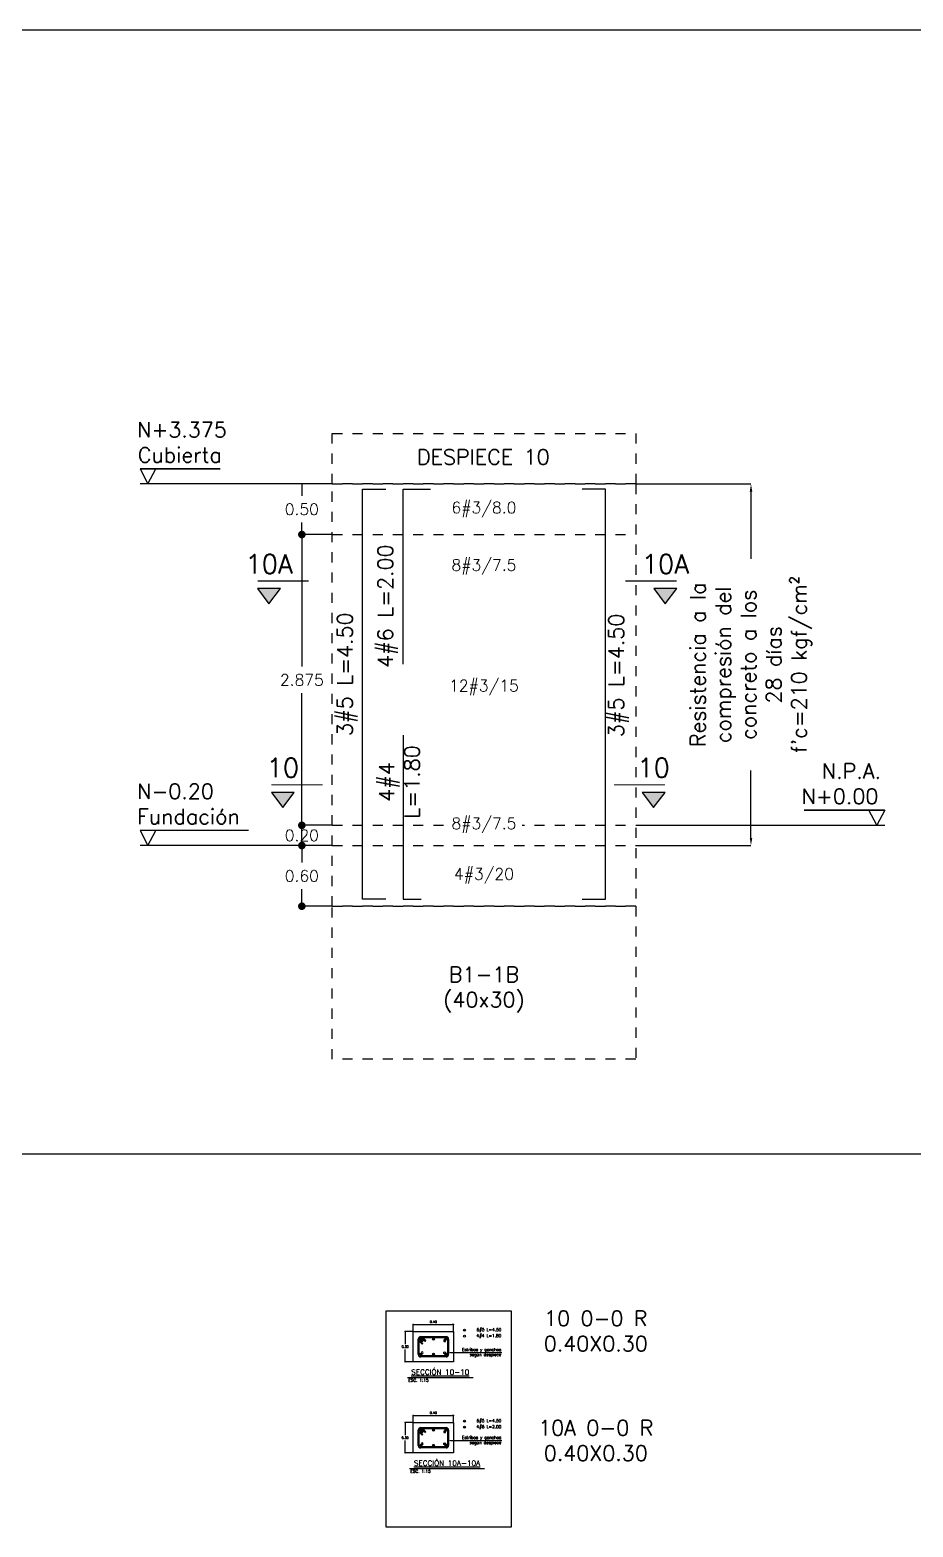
# Model space of a CAD drawing. Header units: millimetres. Extents: x -103 to 209, y -46 to 105.
# Drawn here: x 100.41 to 109.14, y -30.94 to -16.13 of the extents above; entities that cross this region are included whole.
import ezdxf
from ezdxf import colors
from ezdxf.entities.mleader import LeaderData, LeaderLine
from ezdxf.enums import TextEntityAlignment as Align
from ezdxf.math import Vec2, Vec3

# ---------------------------------------------------------------- set-up
doc = ezdxf.new("R2010")
doc.units = ezdxf.units.MM
doc.header["$LTSCALE"] = 0.01
doc.header["$PDMODE"] = 3
doc.linetypes.add('DASHED2', pattern=[0.375, 0.25, -0.125])
for name, color, linetype in [('FC_BORDE COLUMNA', 6, 'DASHED2'), ('FC_BORDES', 4, 'Continuous'), ('FC_COTAS', 1, 'Continuous'), ('FC_COTAS @ 15', 1, 'Continuous'), ('FC_COTAS @ 75', 1, 'Continuous'), ('FC_ESTRIBOS', 3, 'Continuous'), ('FC_PROYECCION', 6, 'DASHED2'), ('FC_R-100', 12, 'Continuous'), ('FC_R-140', 2, 'Continuous'), ('FC_R-200', 5, 'Continuous'), ('FC_R-60 @ 75', 11, 'Continuous'), ('FC_R-80', 11, 'Continuous'), ('FC_R-80 @ 15', 11, 'Continuous'), ('FC_REFUERZO', 5, 'Continuous'), ('FC_REFUERZO 2', 1, 'Continuous')]:
    doc.layers.add(name, color=color, linetype=linetype)
for name, color, linetype, plot in [('FC_CAJON COLUMNAS', 230, 'Continuous', False), ('FC_HOJA', 230, 'Continuous', False), ('FC_TEXTO NO IMPRIMIR @ 75', 252, 'Continuous', False)]:
    doc.layers.add(name, color=color, linetype=linetype, plot=plot)
doc.styles.add('FC_TEXT', font='romans.shx', dxfattribs={"height": 0.002})
doc.styles.add('FC_TEXT1', font='romans.shx')
doc.styles.add('REG', font='ROMANS')
doc.styles.add('ROMANS', font='romans.shx', dxfattribs={"height": 0.1})
doc.dimstyles.new('FC_COTAS', dxfattribs={"dimtxt": 0.0015, "dimasz": 0.001, "dimexe": 0, "dimexo": 0, "dimgap": 0.001, "dimtad": 1, "dimtih": 1, "dimtoh": 1, "dimzin": 0, "dimdsep": 46, "dimtxsty": 'FC_TEXT1', "dimblk": 'DOT', "dimcen": 0.09, "dimclrd": 256, "dimclre": 256, "dimclrt": 256, "dimadec": 0, "dimazin": 0, "dimtfac": 1, "dimtix": 1, "dimtmove": 2, "dimatfit": 3, "dimfxl": 1.002, "dimtolj": 1, "dimtzin": 0, "dimlwd": -1, "dimarcsym": 0})

# ---------------------------------------------------------------- blocks, each defined once
blk = doc.blocks.new('_Dot')
at = {"color": 0, "linetype": 'ByBlock', "lineweight": -2}
blk.add_line((-0.5, 0), (-1, 0), dxfattribs=at)
at = {"color": 0, "linetype": 'ByBlock', "const_width": 0.5}
blk.add_lwpolyline([(-0.25, 0, 1), (0.25, 0, 1)], format="xyb", close=True, dxfattribs=at)
blk = doc.blocks.new('*D113')
at = {"layer": 'Defpoints', "color": 0, "ltscale": 0.9, "transparency": 16777216}
for p in [(103.096, -21.122), (103.396, -21.122), (103.396, -23.997)]:
    blk.add_point(p, dxfattribs=at)
at = {"layer": 'FC_COTAS', "lineweight": -2, "ltscale": 0.9, "transparency": 16777216}
for p, q in [((103.396, -21.122), (103.096, -21.122)), ((103.396, -23.997), (103.096, -23.997))]:
    blk.add_line(p, q, dxfattribs=at)
at = {"layer": 'FC_COTAS', "ltscale": 0.9, "transparency": 16777216}
for p, q in [((103.096, -21.197), (103.096, -22.428)), ((103.096, -23.922), (103.096, -22.691))]:
    blk.add_line(p, q, dxfattribs=at)
at = {"layer": 'FC_COTAS', "ltscale": 0.9, "transparency": 16777216, "xscale": 0.075, "yscale": 0.075, "zscale": 0.075}
for p, rotation in [((103.096, -21.122), 90), ((103.096, -23.997), 270)]:
    blk.add_blockref('_Dot', p, dxfattribs=dict(at, rotation=rotation))
at = {"layer": 'FC_COTAS', "ltscale": 0.9, "transparency": 16777216, "insert": (103.096, -22.56), "char_height": 0.1125, "attachment_point": 5, "style": 'FC_TEXT1'}
blk.add_mtext('\\A1;2.875', dxfattribs=at)
blk = doc.blocks.new('*D114')
at = {"layer": 'Defpoints', "color": 0, "ltscale": 0.9, "transparency": 16777216}
for p in [(103.096, -20.622), (103.396, -20.622), (103.396, -21.122)]:
    blk.add_point(p, dxfattribs=at)
at = {"layer": 'FC_COTAS', "lineweight": -2, "ltscale": 0.9, "transparency": 16777216}
for p, q in [((103.396, -20.622), (103.096, -20.622)), ((103.396, -21.122), (103.096, -21.122))]:
    blk.add_line(p, q, dxfattribs=at)
at = {"layer": 'FC_COTAS', "ltscale": 0.9, "transparency": 16777216}
for p, q in [((103.096, -20.622), (103.096, -20.741)), ((103.096, -21.122), (103.096, -21.003))]:
    blk.add_line(p, q, dxfattribs=at)
at = {"layer": 'FC_COTAS', "ltscale": 0.9, "transparency": 16777216, "insert": (103.096, -20.872), "char_height": 0.1125, "attachment_point": 5, "style": 'FC_TEXT1'}
blk.add_mtext('\\A1;0.50', dxfattribs=at)
blk = doc.blocks.new('*D115')
at = {"layer": 'Defpoints', "color": 0, "ltscale": 0.9, "transparency": 16777216}
for p in [(103.396, -24.197), (103.096, -24.797), (103.396, -24.797)]:
    blk.add_point(p, dxfattribs=at)
at = {"layer": 'FC_COTAS', "lineweight": -2, "ltscale": 0.9, "transparency": 16777216}
for p, q in [((103.396, -24.197), (103.096, -24.197)), ((103.396, -24.797), (103.096, -24.797))]:
    blk.add_line(p, q, dxfattribs=at)
at = {"layer": 'FC_COTAS', "ltscale": 0.9, "transparency": 16777216}
for p, q in [((103.096, -24.272), (103.096, -24.366)), ((103.096, -24.722), (103.096, -24.629))]:
    blk.add_line(p, q, dxfattribs=at)
at = {"layer": 'FC_COTAS', "ltscale": 0.9, "transparency": 16777216, "xscale": 0.075, "yscale": 0.075, "zscale": 0.075}
for p, rotation in [((103.096, -24.197), 90), ((103.096, -24.797), 270)]:
    blk.add_blockref('_Dot', p, dxfattribs=dict(at, rotation=rotation))
at = {"layer": 'FC_COTAS', "ltscale": 0.9, "transparency": 16777216, "insert": (103.096, -24.497), "char_height": 0.1125, "attachment_point": 5, "style": 'FC_TEXT1'}
blk.add_mtext('\\A1;0.60', dxfattribs=at)
blk = doc.blocks.new('*U26')
at = {"ltscale": 0.9, "const_width": 0.0002}
blk.add_lwpolyline([(-0.01473, 0.002), (-0.02533, 0.002)], dxfattribs=at)
at = {"ltscale": 0.9}
blk.add_lwpolyline([(-0.02429, 0), (-0.02325, 0.002), (-0.02533, 0.002)], close=True, dxfattribs=at)
blk.add_lwpolyline([(0, 0), (-0.02533, 0)], dxfattribs=at)
at = {"layer": 'FC_R-80', "lineweight": 25, "style": 'FC_TEXT1'}
blk.add_attdef('N+00.00_001', (-0.02571, 0.00282), '', height=0.002, dxfattribs=at)
blk = doc.blocks.new('*U27')
at = {"ltscale": 0.9, "const_width": 0.0002}
blk.add_lwpolyline([(-0.01103, 0.002), (-0.02533, 0.002)], dxfattribs=at)
at = {"ltscale": 0.9}
blk.add_lwpolyline([(-0.02429, 0), (-0.02325, 0.002), (-0.02533, 0.002)], close=True, dxfattribs=at)
blk.add_lwpolyline([(0, 0), (-0.02533, 0)], dxfattribs=at)
at = {"layer": 'FC_R-80', "lineweight": 25, "style": 'FC_TEXT1'}
blk.add_attdef('N+00.00_001', (-0.02571, 0.00282), '', height=0.002, dxfattribs=at)
blk = doc.blocks.new('*D134')
at = {"layer": 'Defpoints', "color": 0, "ltscale": 0.6, "transparency": 16777216}
for p in [(106.396, -20.622), (107.536, -20.622), (106.396, -24.197)]:
    blk.add_point(p, dxfattribs=at)
at = {"layer": 'FC_COTAS', "lineweight": -2, "ltscale": 0.6, "transparency": 16777216}
for p, q in [((106.396, -20.622), (107.536, -20.622)), ((106.396, -24.197), (107.536, -24.197))]:
    blk.add_line(p, q, dxfattribs=at)
at = {"layer": 'FC_COTAS', "ltscale": 0.6, "transparency": 16777216}
for p, q in [((107.536, -20.697), (107.536, -21.363)), ((107.536, -24.122), (107.536, -23.456))]:
    blk.add_line(p, q, dxfattribs=at)
for points in [[(107.524, -20.697), (107.549, -20.697), (107.536, -20.622)], [(107.524, -24.122), (107.549, -24.122), (107.536, -24.197)]]:
    blk.add_solid(points, dxfattribs=at)
at = {"layer": 'FC_COTAS', "ltscale": 0.6, "transparency": 16777216, "insert": (107.536, -22.41), "char_height": 0.1125, "width": 1.94398, "attachment_point": 5, "rotation": 90, "style": 'FC_TEXT1'}
blk.add_mtext("\\A1;{\\H1.33333x;\\C11;Resistencia a la compresión del concreto a los 28 días\\Pf'c=210 kgf/cm²\\C256; }", dxfattribs=at)
blk = doc.blocks.new('*U22')
h = blk.add_hatch(color=256)
h.dxf.hatch_style = 1
h.paths.add_polyline_path([(-0.02307, -0.0055), (-0.02607, -0.0055), (-0.02457, -0.0075)])
h.paths.add_polyline_path([(0.0258, -0.0055), (0.0228, -0.0055), (0.0243, -0.0075)])
at = {"const_width": 0.00015}
for points in [[(-0.02607, -0.0045), (-0.01932, -0.0045)], [(0.0258, -0.0045), (0.01906, -0.0045)]]:
    blk.add_lwpolyline(points, dxfattribs=at)
for points in [[(-0.02307, -0.0055), (-0.02607, -0.0055), (-0.02457, -0.0075)], [(0.0258, -0.0055), (0.0228, -0.0055), (0.0243, -0.0075)]]:
    blk.add_lwpolyline(points, close=True)
at = {"layer": 'FC_R-140', "style": 'FC_TEXT1'}
for tag, p in [('X', (-0.02457, -0.00225)), ("X'", (0.0243, -0.00225))]:
    blk.add_attdef(tag, text='', height=0.0025, dxfattribs=at).set_placement(p, align=Align.MIDDLE_CENTER)
blk = doc.blocks.new('*D116')
at = {"layer": 'Defpoints', "color": 0, "ltscale": 0.9, "transparency": 16777216}
for p in [(103.096, -23.997), (103.396, -23.997), (103.396, -24.197)]:
    blk.add_point(p, dxfattribs=at)
at = {"layer": 'FC_COTAS', "lineweight": -2, "ltscale": 0.9, "transparency": 16777216}
for p, q in [((103.396, -23.997), (103.096, -23.997)), ((103.396, -24.197), (103.096, -24.197))]:
    blk.add_line(p, q, dxfattribs=at)
at = {"layer": 'FC_COTAS', "ltscale": 0.9, "transparency": 16777216}
blk.add_line((103.096, -24.197), (103.096, -23.997), dxfattribs=at)
at = {"layer": 'FC_COTAS', "ltscale": 0.9, "transparency": 16777216, "insert": (103.096, -24.097), "char_height": 0.1125, "attachment_point": 5, "style": 'FC_TEXT1'}
blk.add_mtext('\\A1;0.20', dxfattribs=at)
blk = doc.blocks.new('*U28')
at = {"ltscale": 0.9, "const_width": 0.0002}
blk.add_lwpolyline([(0.02219, 0.002), (0.03283, 0.002)], dxfattribs=at)
at = {"ltscale": 0.9}
blk.add_lwpolyline([(0.03179, 0), (0.03075, 0.002), (0.03283, 0.002)], close=True, dxfattribs=at)
blk.add_lwpolyline([(0, 0), (0.03283, 0)], dxfattribs=at)
at = {"layer": 'FC_R-80', "lineweight": 25, "style": 'FC_TEXT1'}
blk.add_attdef('N+00.00_001', (0.01997, 0.00282), '', height=0.002, dxfattribs=at)
blk = doc.blocks.new('*U133')
h = blk.add_hatch(color=256)
h.dxf.hatch_style = 1
h.paths.add_polyline_path([(-0.0249, -0.0055), (-0.0279, -0.0055), (-0.0264, -0.0075)])
h.paths.add_polyline_path([(0.02734, -0.0055), (0.02434, -0.0055), (0.02584, -0.0075)])
at = {"const_width": 0.00015}
for points in [[(-0.0279, -0.0045), (-0.02115, -0.0045)], [(0.02734, -0.0045), (0.02059, -0.0045)]]:
    blk.add_lwpolyline(points, dxfattribs=at)
for points in [[(-0.0249, -0.0055), (-0.0279, -0.0055), (-0.0264, -0.0075)], [(0.02734, -0.0055), (0.02434, -0.0055), (0.02584, -0.0075)]]:
    blk.add_lwpolyline(points, close=True)
at = {"layer": 'FC_R-140', "style": 'FC_TEXT1'}
for tag, p in [('X', (-0.0264, -0.00225)), ("X'", (0.02584, -0.00225))]:
    blk.add_attdef(tag, text='', height=0.0025, dxfattribs=at).set_placement(p, align=Align.MIDDLE_CENTER)
blk = doc.blocks.new('*U121')
at = {"layer": 'FC_ESTRIBOS'}
for p, q in [((-0.125, 0), (0.125, 0)), ((-0.15, -0.175), (-0.15, -0.025)), ((0.15, -0.025), (0.15, -0.175)), ((0.125, -0.2), (-0.125, -0.2))]:
    blk.add_line(p, q, dxfattribs=at)
blk.add_lwpolyline([(-0.138, -0.034, -0.595586), (-0.125, -0.01), (0.125, -0.01, -0.414214), (0.14, -0.025), (0.14, -0.175, -0.414214), (0.125, -0.19), (-0.125, -0.19, -0.414214), (-0.14, -0.175), (-0.14, -0.045)], format="xyb", dxfattribs=at)
for points in [[(-0.14, -0.045), (-0.111, -0.076), (-0.104, -0.069), (-0.138, -0.034)], [(-0.118, -0.01), (-0.082, -0.047), (-0.075, -0.04), (-0.105, -0.01)]]:
    blk.add_lwpolyline(points, dxfattribs=at)
for centre, start, end in [((0.125, -0.025), 360, 90), ((-0.125, -0.025), 90, 231.6004), ((-0.125, -0.175), 180, 270), ((0.125, -0.175), 270, 360)]:
    blk.add_arc(centre, 0.0253, start, end, dxfattribs=at)
blk = doc.blocks.new('*U15')
h = blk.add_hatch(color=256)
h.dxf.hatch_style = 1
edge = h.paths.add_edge_path()
edge.add_arc((0, 0), 0.0119, 0, 360, ccw=False)
blk.add_circle((0, 0), 0.0119)
blk = doc.blocks.new('*U146')
at = {"layer": 'FC_R-200', "color": 4, "ltscale": 1.5}
blk.add_lwpolyline([(-0.0216, 0), (0.0216, 0)], dxfattribs=at)
at = {"layer": 'FC_R-200', "ltscale": 1.5, "style": 'FC_TEXT1'}
blk.add_attdef('%%UTÍTULO', text='', height=0.0035, dxfattribs=at).set_placement((0, 0.00366), align=Align.MIDDLE_CENTER)
at = {"layer": 'FC_R-80', "ltscale": 1.5, "style": 'FC_TEXT1'}
blk.add_attdef('ESCALA', text='', height=0.002, dxfattribs=at).set_placement((-0.02107, -0.0017), align=Align.MIDDLE_LEFT)
blk = doc.blocks.new('*D117')
at = {"layer": 'Defpoints', "color": 0, "ltscale": 0.6, "transparency": 16777216}
for p in [(104.196, -29.002), (104.596, -28.932), (104.596, -29.002)]:
    blk.add_point(p, dxfattribs=at)
at = {"layer": 'FC_COTAS', "lineweight": -2, "ltscale": 0.6, "transparency": 16777216}
for p, q in [((104.196, -29.002), (104.196, -28.932)), ((104.596, -29.002), (104.596, -28.932))]:
    blk.add_line(p, q, dxfattribs=at)
at = {"layer": 'FC_COTAS', "ltscale": 0.6, "transparency": 16777216}
blk.add_line((104.211, -28.932), (104.581, -28.932), dxfattribs=at)
at = {"layer": 'FC_COTAS', "ltscale": 0.6, "transparency": 16777216, "xscale": 0.015, "yscale": 0.015, "zscale": 0.015, "rotation": 180}
blk.add_blockref('_Dot', (104.196, -28.932), dxfattribs=at)
at = {"layer": 'FC_COTAS', "ltscale": 0.6, "transparency": 16777216, "xscale": 0.015, "yscale": 0.015, "zscale": 0.015}
blk.add_blockref('_Dot', (104.596, -28.932), dxfattribs=at)
at = {"layer": 'FC_COTAS', "ltscale": 0.6, "transparency": 16777216, "insert": (104.396, -28.906), "char_height": 0.0225, "attachment_point": 5, "style": 'FC_TEXT1'}
blk.add_mtext('\\A1;0.40', dxfattribs=at)
blk = doc.blocks.new('*D118')
at = {"layer": 'Defpoints', "color": 0, "ltscale": 0.6, "transparency": 16777216}
for p in [(104.196, -29.002), (104.116, -29.302), (104.196, -29.302)]:
    blk.add_point(p, dxfattribs=at)
at = {"layer": 'FC_COTAS', "lineweight": -2, "ltscale": 0.6, "transparency": 16777216}
for p, q in [((104.196, -29.002), (104.116, -29.002)), ((104.196, -29.302), (104.116, -29.302))]:
    blk.add_line(p, q, dxfattribs=at)
at = {"layer": 'FC_COTAS', "ltscale": 0.6, "transparency": 16777216}
for p, q in [((104.116, -29.017), (104.116, -29.126)), ((104.116, -29.287), (104.116, -29.179))]:
    blk.add_line(p, q, dxfattribs=at)
at = {"layer": 'FC_COTAS', "ltscale": 0.6, "transparency": 16777216, "xscale": 0.015, "yscale": 0.015, "zscale": 0.015}
for p, rotation in [((104.116, -29.002), 90), ((104.116, -29.302), 270)]:
    blk.add_blockref('_Dot', p, dxfattribs=dict(at, rotation=rotation))
at = {"layer": 'FC_COTAS', "ltscale": 0.6, "transparency": 16777216, "insert": (104.116, -29.152), "char_height": 0.0225, "attachment_point": 5, "style": 'FC_TEXT1'}
blk.add_mtext('\\A1;0.30', dxfattribs=at)
blk = doc.blocks.new('*U147')
at = {"layer": 'FC_R-200', "color": 4, "ltscale": 1.5}
blk.add_lwpolyline([(-0.02468, 0), (0.02468, 0)], dxfattribs=at)
at = {"layer": 'FC_R-200', "ltscale": 1.5, "style": 'FC_TEXT1'}
blk.add_attdef('%%UTÍTULO', text='', height=0.0035, dxfattribs=at).set_placement((0, 0.00366), align=Align.MIDDLE_CENTER)
at = {"layer": 'FC_R-80', "ltscale": 1.5, "style": 'FC_TEXT1'}
blk.add_attdef('ESCALA', text='', height=0.002, dxfattribs=at).set_placement((-0.02415, -0.0017), align=Align.MIDDLE_LEFT)
blk = doc.blocks.new('*D119')
at = {"layer": 'Defpoints', "color": 0, "ltscale": 0.6, "transparency": 16777216}
for p in [(104.596, -29.832), (104.196, -29.902), (104.596, -29.902)]:
    blk.add_point(p, dxfattribs=at)
at = {"layer": 'FC_COTAS', "lineweight": -2, "ltscale": 0.6, "transparency": 16777216}
for p, q in [((104.196, -29.902), (104.196, -29.832)), ((104.596, -29.902), (104.596, -29.832))]:
    blk.add_line(p, q, dxfattribs=at)
at = {"layer": 'FC_COTAS', "ltscale": 0.6, "transparency": 16777216}
blk.add_line((104.211, -29.832), (104.581, -29.832), dxfattribs=at)
at = {"layer": 'FC_COTAS', "ltscale": 0.6, "transparency": 16777216, "xscale": 0.015, "yscale": 0.015, "zscale": 0.015, "rotation": 180}
blk.add_blockref('_Dot', (104.196, -29.832), dxfattribs=at)
at = {"layer": 'FC_COTAS', "ltscale": 0.6, "transparency": 16777216, "xscale": 0.015, "yscale": 0.015, "zscale": 0.015}
blk.add_blockref('_Dot', (104.596, -29.832), dxfattribs=at)
at = {"layer": 'FC_COTAS', "ltscale": 0.6, "transparency": 16777216, "insert": (104.396, -29.806), "char_height": 0.0225, "attachment_point": 5, "style": 'FC_TEXT1'}
blk.add_mtext('\\A1;0.40', dxfattribs=at)
blk = doc.blocks.new('*D120')
at = {"layer": 'Defpoints', "color": 0, "ltscale": 0.6, "transparency": 16777216}
for p in [(104.196, -29.902), (104.116, -30.202), (104.196, -30.202)]:
    blk.add_point(p, dxfattribs=at)
at = {"layer": 'FC_COTAS', "lineweight": -2, "ltscale": 0.6, "transparency": 16777216}
for p, q in [((104.196, -29.902), (104.116, -29.902)), ((104.196, -30.202), (104.116, -30.202))]:
    blk.add_line(p, q, dxfattribs=at)
at = {"layer": 'FC_COTAS', "ltscale": 0.6, "transparency": 16777216}
for p, q in [((104.116, -29.917), (104.116, -30.026)), ((104.116, -30.187), (104.116, -30.079))]:
    blk.add_line(p, q, dxfattribs=at)
at = {"layer": 'FC_COTAS', "ltscale": 0.6, "transparency": 16777216, "xscale": 0.015, "yscale": 0.015, "zscale": 0.015}
for p, rotation in [((104.116, -29.902), 90), ((104.116, -30.202), 270)]:
    blk.add_blockref('_Dot', p, dxfattribs=dict(at, rotation=rotation))
at = {"layer": 'FC_COTAS', "ltscale": 0.6, "transparency": 16777216, "insert": (104.116, -30.052), "char_height": 0.0225, "attachment_point": 5, "style": 'FC_TEXT1'}
blk.add_mtext('\\A1;0.30', dxfattribs=at)
blk = doc.blocks.new('*U99')
h = blk.add_hatch(color=256)
h.dxf.hatch_style = 1
edge = h.paths.add_edge_path()
edge.add_arc((0, 0), 0.00516, 0, 360)
for radius in [0.0119, 0.00516]:
    blk.add_circle((0, 0), radius)
blk = doc.blocks.new('*U18')
blk.add_circle((0, 0), 0.0119)

msp = doc.modelspace()

# ---------------------------------------------------------------- linework, layer by layer
at = {"layer": 'FC_BORDE COLUMNA', "ltscale": 0.6}
msp.add_lwpolyline([(103.3964, -20.6222), (106.3964, -20.6222), (106.3964, -24.7973), (103.3964, -24.7973)], close=True, dxfattribs=at)
at = {"layer": 'FC_BORDES', "color": 4, "ltscale": 0.6}
for points in [[(104.1964, -29.0024), (104.5964, -29.0024), (104.5964, -29.3024), (104.1964, -29.3024)], [(104.1964, -29.9024), (104.5964, -29.9024), (104.5964, -30.2024), (104.1964, -30.2024)]]:
    msp.add_lwpolyline(points, close=True, dxfattribs=at)
at = {"layer": 'FC_CAJON COLUMNAS', "ltscale": 0.6}
msp.add_lwpolyline([(20.0656, -16.1332), (149.3997, -16.1332), (149.3997, -27.2482), (20.0656, -27.2482)], close=True, dxfattribs=at)
at = {"layer": 'FC_HOJA', "ltscale": 0.6}
msp.add_lwpolyline([(103.9291, -28.7973), (105.1651, -28.7973), (105.1651, -30.9354), (103.9291, -30.9354)], close=True, dxfattribs=at)
at = {"layer": 'FC_PROYECCION', "ltscale": 0.6}
for p, q in [((103.3964, -21.1222), (106.3963, -21.1222)), ((103.3964, -23.9972), (106.3963, -23.9972)), ((103.3964, -24.1972), (106.3963, -24.1972))]:
    msp.add_line(p, q, dxfattribs=at)
for points in [[(103.3964, -20.1222), (106.3964, -20.1222), (106.3964, -20.6222), (103.3964, -20.6222)], [(103.3964, -24.7973), (106.3964, -24.7973), (106.3964, -26.309), (103.3964, -26.309)]]:
    msp.add_lwpolyline(points, close=True, dxfattribs=at)
at = {"layer": 'FC_REFUERZO', "ltscale": 0.6}
for points in [[(103.9263, -24.7273), (103.6963, -24.7273), (103.6964, -20.6722), (103.9264, -20.6722)], [(104.0964, -22.4022), (104.0964, -20.6722), (104.3664, -20.6722)], [(105.8664, -24.7273), (106.0964, -24.7273), (106.0963, -20.6722), (105.8663, -20.6722)], [(104.0964, -23.1073), (104.0964, -24.7273), (104.2764, -24.7273)]]:
    msp.add_lwpolyline(points, dxfattribs=at)

# ---------------------------------------------------------------- block references
at = {"layer": 'FC_COTAS'}
ref = msp.add_blockref('*U26', (103.3964, -20.6222), dxfattribs=dict(at, xscale=75, yscale=75, zscale=75))
ref.add_attrib('N+00.00_001', 'N+3.375', (101.4678, -20.1607), dxfattribs={"layer": 'FC_R-80', "lineweight": 25, "height": 0.15, "style": 'FC_TEXT1'})
ref.add_attrib('N+00.00_002', 'Cubierta', (101.4749, -20.4107), dxfattribs={"layer": 'FC_R-80', "lineweight": 25, "height": 0.15, "style": 'FC_TEXT1'})
at = {"layer": 'FC_COTAS', "xscale": 75, "yscale": 75, "zscale": 75}
for name, p, values in [('*U133', (104.7511, -21.2441), {"X'": '10A', 'X': '10A'}), ('*U22', (104.7511, -23.2593), {"X'": '10', 'X': '10'})]:
    msp.add_blockref(name, p, dxfattribs=at).add_auto_attribs(values)
at = {"layer": 'FC_COTAS'}
ref = msp.add_blockref('*U28', (106.3964, -23.9972), dxfattribs=dict(at, xscale=75, yscale=75, zscale=75))
ref.add_attrib('N+00.00_001', 'N.P.A.', (108.2372, -23.5357), dxfattribs={"layer": 'FC_R-80', "lineweight": 25, "height": 0.15, "style": 'FC_TEXT1'})
ref.add_attrib('N+00.00_002', 'N+0.00', (108.0372, -23.7857), dxfattribs={"layer": 'FC_R-80', "lineweight": 25, "height": 0.15, "style": 'FC_TEXT1'})
ref = msp.add_blockref('*U27', (103.3964, -24.1972), dxfattribs=dict(at, xscale=75, yscale=75, zscale=75))
ref.add_attrib('N+00.00_001', 'N-0.20', (101.4678, -23.7357), dxfattribs={"layer": 'FC_R-80', "lineweight": 25, "height": 0.15, "style": 'FC_TEXT1'})
ref.add_attrib('N+00.00_002', 'Fundación', (101.4678, -23.9857), dxfattribs={"layer": 'FC_R-80', "lineweight": 25, "height": 0.15, "style": 'FC_TEXT1'})
at = {"layer": 'FC_ESTRIBOS'}
for p in [(104.3964, -29.0524), (104.3964, -29.9524)]:
    msp.add_blockref('*U121', p, dxfattribs=at)
at = {"layer": 'FC_R-200', "xscale": 15, "yscale": 15, "zscale": 15}
for name, p, values in [('*U146', (104.4643, -29.458), {'%%UTÍTULO': '%%USECCIÓN 10-10', 'ESCALA': 'ESC. 1:15'}), ('*U147', (104.531, -30.358), {'%%UTÍTULO': '%%USECCIÓN 10A-10A', 'ESCALA': 'ESC. 1:15'})]:
    msp.add_blockref(name, p, dxfattribs=at).add_auto_attribs(values)
at = {"layer": 'FC_REFUERZO 2', "ltscale": 0.9, "yscale": 0.8, "zscale": 0.8}
for name, p, xscale in [('*U15', (104.7051, -28.9884), 0.8), ('*U15', (104.2717, -29.0777), 0.8), ('*U18', (104.285, -29.0925), 0.8), ('*U15', (104.3964, -29.0777), 0.8), ('*U18', (104.5077, -29.0925), -0.8), ('*U15', (104.521, -29.0777), 0.8), ('*U18', (104.7051, -29.0484), 0.8), ('*U15', (104.2717, -29.227), 0.8), ('*U15', (104.3964, -29.227), 0.8), ('*U15', (104.521, -29.227), 0.8), ('*U15', (104.7051, -29.8884), 0.8), ('*U15', (104.2717, -29.9777), 0.8), ('*U99', (104.285, -29.9925), 0.8), ('*U15', (104.3964, -29.9777), 0.8), ('*U99', (104.5077, -29.9925), -0.8), ('*U15', (104.521, -29.9777), 0.8), ('*U99', (104.7051, -29.9484), 0.8), ('*U15', (104.2717, -30.127), 0.8), ('*U15', (104.3964, -30.127), 0.8), ('*U15', (104.521, -30.127), 0.8)]:
    msp.add_blockref(name, p, dxfattribs=dict(at, xscale=xscale))
at = {"layer": 'FC_REFUERZO 2', "ltscale": 0.9, "yscale": 0.8, "zscale": 0.8, "rotation": 180}
for name, p, xscale in [('*U18', (104.285, -29.2123), -0.8), ('*U18', (104.5077, -29.2123), 0.8), ('*U99', (104.285, -30.1123), -0.8), ('*U99', (104.5077, -30.1123), 0.8)]:
    msp.add_blockref(name, p, dxfattribs=dict(at, xscale=xscale))

# ---------------------------------------------------------------- texts
at = {"layer": 'FC_R-100', "char_height": 0.15, "attachment_point": 5, "style": 'REG'}
for s, insert, width in [('DESPIECE 10', (104.8903, -20.3551), 1.581971), ('B1-1B \\P(40x30)', (104.8963, -25.6217), 0.865786)]:
    msp.add_mtext(s, dxfattribs=dict(at, insert=insert, width=width))
at = {"layer": 'FC_R-80', "lineweight": 25, "char_height": 0.15, "attachment_point": 5, "rotation": 90, "style": 'ROMANS'}
for s, insert, width in [('4#6 L=2.00', (103.9464, -21.8305), 2.035085), ('3#5 L=4.50', (103.5464, -22.5031), 2.035085), ('3#5 L=4.50', (106.2291, -22.5157), 2.066616), ('4#4 L=1.80', (104.06, -23.569), 0.787214)]:
    msp.add_mtext(s, dxfattribs=dict(at, insert=insert, width=width))
at = {"layer": 'FC_R-80 @ 15', "char_height": 0.03, "attachment_point": 6, "style": 'FC_TEXT'}
for s, insert, width in [('6#5 L=4.50', (105.0673, -28.9884), 0.274586), ('4#4 L=1.80', (105.0673, -29.0484), 0.274586), ('Estribos y ganchos según despiece', (105.0673, -29.2102), 0.460185), ('6#5 L=4.50', (105.0673, -29.8884), 0.274586), ('Estribos y ganchos según despiece', (105.0673, -30.0799), 0.460185), ('4#6 L=2.00', (105.0673, -29.9484), 0.274586)]:
    msp.add_mtext(s, dxfattribs=dict(at, insert=insert, width=width))
at = {"layer": 'FC_TEXTO NO IMPRIMIR @ 75', "char_height": 0.15, "width": 1.408643, "attachment_point": 2, "style": 'FC_TEXT'}
for s, insert in [('10 0-0 R\\P0.40X0.30', (106.0018, -28.7973)), ('10A 0-0 R\\P0.40X0.30', (106.0018, -29.8795))]:
    msp.add_mtext(s, dxfattribs=dict(at, insert=insert))

# ---------------------------------------------------------------- dimensions: what is measured, and where the dimension line sits
at = {"layer": 'FC_COTAS @ 15', "ltscale": 0.6}
for base, p1, p2, picture, middle in [((104.1161, -29.3024), (104.1964, -29.0024), (104.1964, -29.3024), '*D118', (104.1161, -29.1524)), ((104.1161, -30.2024), (104.1964, -29.9024), (104.1964, -30.2024), '*D120', (104.1161, -30.0524))]:
    dim = msp.add_linear_dim(base=base, p1=p1, p2=p2, angle=90, dimstyle='FC_COTAS', override={"dimscale": 15, "dimtix": 1, "dimtofl": 1, "dimtmove": 2, "dimatfit": 3}, dxfattribs=at)
    dim.commit()
    dim.dimension.update_dxf_attribs({"geometry": picture, "text_midpoint": middle})
for base, p1, p2, picture, middle in [((104.5964, -28.9323), (104.1964, -29.0024), (104.5964, -29.0024), '*D117', (104.3964, -28.9061)), ((104.5964, -29.8323), (104.1964, -29.9024), (104.5964, -29.9024), '*D119', (104.3964, -29.8061))]:
    dim = msp.add_linear_dim(base=base, p1=p1, p2=p2, dimstyle='FC_COTAS', override={"dimscale": 15, "dimtix": 1, "dimtofl": 1, "dimtmove": 2, "dimatfit": 3}, dxfattribs=at)
    dim.commit()
    dim.dimension.update_dxf_attribs({"geometry": picture, "text_midpoint": middle})
at = {"layer": 'FC_COTAS @ 75', "ltscale": 0.9}
for base, p1, p2, override, picture, middle in [((103.0964, -20.6222), (103.3964, -21.1222), (103.3964, -20.6222), {"dimscale": 75, "dimtix": 1, "dimtofl": 1, "dimtmove": 2, "dimatfit": 3}, '*D114', (103.0964, -20.8722)), ((103.0964, -21.1222), (103.3964, -23.9972), (103.3964, -21.1222), {"dimscale": 75, "dimdec": 3, "dimtix": 1, "dimtofl": 1, "dimtmove": 2, "dimatfit": 3}, '*D113', (103.0964, -22.5597)), ((103.0964, -23.9972), (103.3964, -24.1972), (103.3964, -23.9972), {"dimscale": 75, "dimtix": 1, "dimtofl": 1, "dimtmove": 2, "dimatfit": 3}, '*D116', (103.0964, -24.0972)), ((103.0964, -24.7973), (103.3964, -24.1972), (103.3964, -24.7973), {"dimscale": 75, "dimtix": 1, "dimtofl": 1, "dimtmove": 2, "dimatfit": 3}, '*D115', (103.0964, -24.4973))]:
    dim = msp.add_linear_dim(base=base, p1=p1, p2=p2, angle=90, dimstyle='FC_COTAS', override=override, dxfattribs=at)
    dim.commit()
    dim.dimension.update_dxf_attribs({"geometry": picture, "text_midpoint": middle})
at = {"layer": 'FC_COTAS @ 75', "ltscale": 0.6}
dim = msp.add_linear_dim(base=(107.5363, -20.6222), p1=(106.3963, -24.1972), p2=(106.3963, -20.6222), angle=90, text="{\\H1.33333x;\\C11;Resistencia a la compresión del concreto a los 28 días\\Pf'c=210 kgf/cm²\\C256; }", dimstyle='FC_COTAS', override={"dimscale": 75, "dimsah": 1, "dimtix": 1, "dimtofl": 1, "dimtmove": 2, "dimatfit": 3}, dxfattribs=at)
dim.commit()
dim.dimension.update_dxf_attribs({"geometry": '*D134', "text_midpoint": (107.5363, -22.4097), "text_rotation": 90})

# ---------------------------------------------------------------- leaders
at = {"layer": 'FC_COTAS @ 15', "ltscale": 0.6}
ml = msp.add_multileader_mtext('Standard', dxfattribs=at)
ml.set_content('', color=11, style='FC_TEXT1')
ml.set_leader_properties()
ml.build(insert=Vec2(0, 0))
ml.multileader.update_dxf_attribs({"text_left_attachment_type": 6, "text_right_attachment_type": 6, "dogleg_length": 0.008, "arrow_head_size": 0.03, "scale": 15})
ctx = ml.context
ctx.base_point, ctx.scale, ctx.char_height, ctx.arrow_head_size, ctx.landing_gap_size, ctx.plane_origin = Vec3(105.0571, -29.2102), 15, 0.03, 0.03, 0.015, Vec3(95.4393, -29.9486)
ctx.left_attachment, ctx.right_attachment = 6, 6
notes = []
notes.append((ctx, [(0, (1, 1, 0), (104.6586, -29.2102), (1, 0), 0.3984, [(2, [(104.5368, -29.2102)], 0, [])])]))
ctx.mtext.insert, ctx.mtext.flow_direction = Vec3(105.0721, -29.1802), 5
ml = msp.add_multileader_mtext('Standard', dxfattribs=at)
ml.set_content('', color=11, style='FC_TEXT1')
ml.set_leader_properties()
ml.build(insert=Vec2(0, 0))
ml.multileader.update_dxf_attribs({"text_left_attachment_type": 6, "text_right_attachment_type": 6, "dogleg_length": 0.008, "arrow_head_size": 0.03, "scale": 15})
ctx = ml.context
ctx.base_point, ctx.scale, ctx.char_height, ctx.arrow_head_size, ctx.landing_gap_size, ctx.plane_origin = Vec3(105.0571, -30.0799), 15, 0.03, 0.03, 0.015, Vec3(95.4393, -30.8183)
ctx.left_attachment, ctx.right_attachment = 6, 6
notes.append((ctx, [(0, (1, 1, 0), (104.6586, -30.0799), (1, 0), 0.3984, [(2, [(104.5368, -30.0799)], 0, [])])]))
ctx.mtext.insert, ctx.mtext.flow_direction = Vec3(105.0721, -30.0499), 5
for ctx, leaders in notes:
    for number, flags, end, landing, length, lines in leaders:
        leader = LeaderData()
        leader.index, (leader.has_last_leader_line, leader.has_dogleg_vector, leader.attachment_direction) = number, flags
        leader.last_leader_point, leader.dogleg_vector, leader.dogleg_length = Vec3(end), Vec3(landing), length
        for number, points, colour, breaks in lines:
            line = LeaderLine()
            line.index, line.vertices, line.color, line.breaks = number, Vec3.list(points), colors.encode_raw_color(colour), breaks
            leader.lines.append(line)
        ctx.leaders.append(leader)

# ---------------------------------------------------------------- next in the draw order: texts
at = {"layer": 'FC_R-60 @ 75', "char_height": 0.1125, "width": 0.751125, "attachment_point": 5, "style": 'FC_TEXT', "bg_fill": 3, "box_fill_scale": 1, "bg_fill_color": 256, "bg_fill_transparency": 0}
for s, insert in [('6#3/8.0', (104.8963, -20.8744)), ('8#3/7.5', (104.8963, -21.4425)), ('12#3/15', (104.8963, -22.6351)), ('8#3/7.5', (104.8963, -23.9972)), ('4#3/20', (104.8963, -24.4973))]:
    msp.add_mtext(s, dxfattribs=dict(at, insert=insert))

doc.saveas('drawing.dxf')
